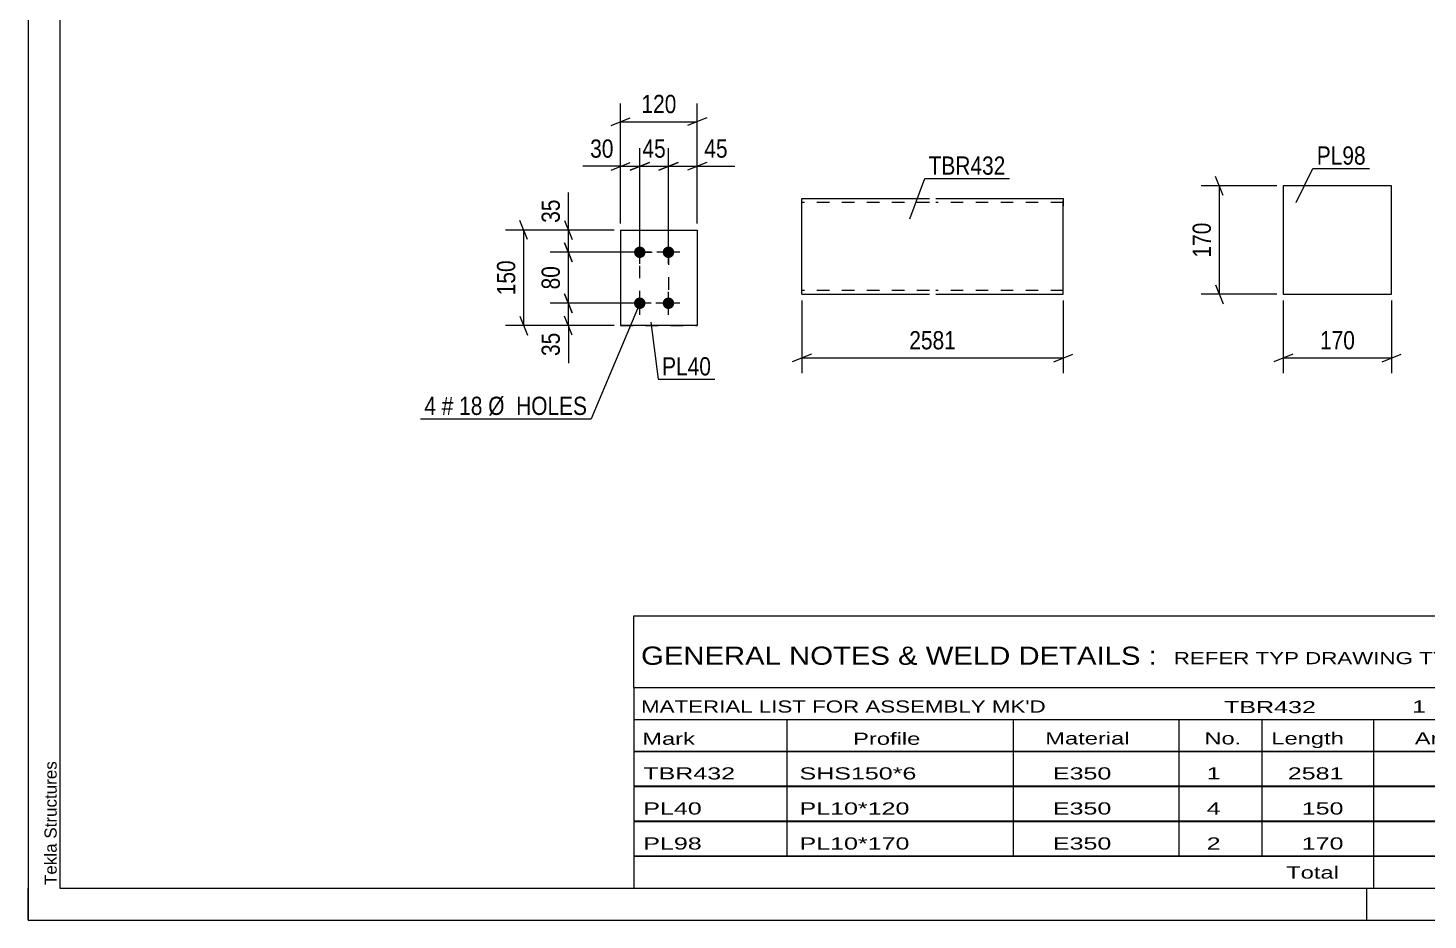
# Model space of a CAD drawing. Header units: millimetres. Extents: x 0 to 420, y 0 to 297.
# Drawn here: x 0 to 219.6, y 0 to 140 of the extents above; entities that cross this region are included whole.
import ezdxf

# ---------------------------------------------------------------- set-up
doc = ezdxf.new("R2010")
doc.units = ezdxf.units.MM
doc.linetypes.add('DXK_LINE_DOT2', pattern=[3.9198, 1.9599, -1.9599])
doc.styles.add('Arial', font='ARIAL.TTF', dxfattribs={"height": 0.2})
doc.styles.add('Arial Narrow', font='ARIALN.TTF', dxfattribs={"height": 0.2})

# ---------------------------------------------------------------- blocks, each defined once
blk = doc.blocks.new('Unknown-580574513-1163')
at = {"color": 5, "linetype": 'Continuous'}
for p, q in [((0, 297), (0, 0)), ((5, 292), (5, 5)), ((0, 0), (0, 5)), ((5, 5), (415, 5)), ((210, 0), (210, 5)), ((0, 0), (420, 0))]:
    blk.add_line(p, q, dxfattribs=at)
at = {"color": 174, "linetype": 'Continuous', "style": 'Arial'}
blk.add_text('Tekla Structures', height=1.9102, rotation=90, dxfattribs=at).set_placement((4.5, 5.5))
blk = doc.blocks.new('Part-580574513-2157 - 2117')
at = {"color": 2, "linetype": 'Continuous'}
for p, q in [((92.95, 108.31), (104.95, 108.31)), ((92.95, 108.31), (92.95, 93.31)), ((104.95, 108.31), (104.95, 108.31)), ((104.95, 108.31), (104.95, 93.31)), ((104.95, 93.31), (92.95, 93.31)), ((92.95, 93.31), (92.95, 93.31))]:
    blk.add_line(p, q, dxfattribs=at)
at = {"color": 7, "linetype": 'DXK_LINE_DOT2'}
for p, q in [((92.95, 108.31), (104.95, 108.31)), ((104.95, 108.31), (104.95, 108.31)), ((92.95, 93.31), (104.95, 93.31))]:
    blk.add_line(p, q, dxfattribs=at)
blk = doc.blocks.new('Bolt-580574513-2152 - 2117')
at = {"linetype": 'Continuous'}
for points in [[(95.95, 105.71), (96.13, 105.69), (96.31, 105.64), (96.48, 105.54), (96.62, 105.42), (96.73, 105.26), (96.8, 105.09), (96.84, 104.91), (96.84, 104.72), (96.8, 104.54), (96.73, 104.36), (96.62, 104.21), (96.48, 104.09), (96.31, 103.99), (96.13, 103.93), (95.95, 103.91), (95.76, 103.93), (95.58, 103.99), (95.42, 104.09), (95.28, 104.21), (95.17, 104.36), (95.09, 104.54), (95.05, 104.72), (95.05, 104.91), (95.09, 105.09), (95.17, 105.26), (95.28, 105.42), (95.42, 105.54), (95.58, 105.64), (95.76, 105.69)], [(100.45, 105.71), (100.63, 105.69), (100.81, 105.64), (100.98, 105.54), (101.12, 105.42), (101.23, 105.26), (101.3, 105.09), (101.34, 104.91), (101.34, 104.72), (101.3, 104.54), (101.23, 104.36), (101.12, 104.21), (100.98, 104.09), (100.81, 103.99), (100.63, 103.93), (100.45, 103.91), (100.26, 103.93), (100.08, 103.99), (99.92, 104.09), (99.78, 104.21), (99.67, 104.36), (99.59, 104.54), (99.55, 104.72), (99.55, 104.91), (99.59, 105.09), (99.67, 105.26), (99.78, 105.42), (99.92, 105.54), (100.08, 105.64), (100.26, 105.69)], [(95.95, 97.71), (96.13, 97.69), (96.31, 97.64), (96.48, 97.54), (96.62, 97.42), (96.73, 97.26), (96.8, 97.09), (96.84, 96.91), (96.84, 96.72), (96.8, 96.54), (96.73, 96.36), (96.62, 96.21), (96.48, 96.09), (96.31, 95.99), (96.13, 95.93), (95.95, 95.91), (95.76, 95.93), (95.58, 95.99), (95.42, 96.09), (95.28, 96.21), (95.17, 96.36), (95.09, 96.54), (95.05, 96.72), (95.05, 96.91), (95.09, 97.09), (95.17, 97.26), (95.28, 97.42), (95.42, 97.54), (95.58, 97.64), (95.76, 97.69)], [(100.45, 97.71), (100.63, 97.69), (100.81, 97.64), (100.98, 97.54), (101.12, 97.42), (101.23, 97.26), (101.3, 97.09), (101.34, 96.91), (101.34, 96.72), (101.3, 96.54), (101.23, 96.36), (101.12, 96.21), (100.98, 96.09), (100.81, 95.99), (100.63, 95.93), (100.45, 95.91), (100.26, 95.93), (100.08, 95.99), (99.92, 96.09), (99.78, 96.21), (99.67, 96.36), (99.59, 96.54), (99.55, 96.72), (99.55, 96.91), (99.59, 97.09), (99.67, 97.26), (99.78, 97.42), (99.92, 97.54), (100.08, 97.64), (100.26, 97.69)]]:
    blk.add_hatch(color=1, dxfattribs=at).paths.add_polyline_path(points)
at = {"color": 1, "linetype": 'Continuous'}
for p, q in [((95.95, 103.01), (95.95, 106.61)), ((100.45, 103.01), (100.45, 106.61)), ((97.75, 104.81), (94.15, 104.81)), ((102.25, 104.81), (98.65, 104.81)), ((97.75, 96.81), (94.15, 96.81)), ((95.95, 95.01), (95.95, 98.61)), ((102.25, 96.81), (98.65, 96.81)), ((100.45, 95.01), (100.45, 98.61))]:
    blk.add_line(p, q, dxfattribs=at)
blk = doc.blocks.new('Part-580574513-2288 - 2282')
at = {"color": 2, "linetype": 'Continuous'}
for p, q in [((213.87, 115.23), (196.87, 115.23)), ((196.87, 115.23), (196.87, 98.23)), ((213.87, 98.23), (213.87, 115.23)), ((196.87, 98.23), (213.87, 98.23))]:
    blk.add_line(p, q, dxfattribs=at)
blk = doc.blocks.new('Part-580574513-2314 - 2307')
at = {"color": 2, "linetype": 'Continuous'}
for p, q in [((121.37, 98.32), (121.37, 113.23)), ((121.37, 113.23), (141.37, 113.23)), ((142.37, 113.23), (162.37, 113.23)), ((162.37, 113.23), (162.37, 113.14)), ((162.37, 113.14), (162.37, 112.03)), ((162.37, 98.23), (162.37, 112.03)), ((121.37, 98.23), (121.37, 98.32)), ((121.37, 98.23), (141.37, 98.23)), ((142.37, 98.23), (162.37, 98.23))]:
    blk.add_line(p, q, dxfattribs=at)
at = {"color": 7, "linetype": 'DXK_LINE_DOT2'}
for p, q in [((141.37, 112.63), (121.37, 112.63)), ((162.37, 112.63), (142.37, 112.63)), ((162.37, 112.03), (162.37, 112.88)), ((121.37, 98.83), (121.37, 98.88)), ((141.37, 98.83), (121.37, 98.83)), ((162.37, 98.83), (142.37, 98.83)), ((162.37, 98.83), (162.37, 98.88))]:
    blk.add_line(p, q, dxfattribs=at)
blk = doc.blocks.new('Rectangle-580574513-2267 - 2117')
at = {"color": 1, "linetype": 'DXK_LINE_DOT2'}
blk.add_lwpolyline([(95.95, 104.81), (100.45, 104.81), (100.45, 96.81), (95.95, 96.81), (95.95, 104.81)], close=True, dxfattribs=at)
blk = doc.blocks.new('StraightDimension-580574513-2160 - 2117')
at = {"color": 7, "linetype": 'Continuous'}
for p, q in [((92.95, 109.31), (92.95, 128.16)), ((104.95, 109.31), (104.95, 128.16)), ((91.45, 124.71), (94.45, 125.91)), ((92.95, 125.31), (104.95, 125.31)), ((106.45, 125.91), (103.45, 124.71))]:
    blk.add_line(p, q, dxfattribs=at)
at = {"color": 0}
blk.add_wipeout([(102.29, 126.06), (102.29, 130.26), (95.61, 130.26), (95.61, 126.06)], dxfattribs=at)
at = {"color": 3, "style": 'Arial Narrow'}
blk.add_text('120', height=2.863, dxfattribs=at).set_placement((96.21, 126.66))
blk = doc.blocks.new('StraightDimension-580574513-2177 - 2117')
at = {"color": 7, "linetype": 'Continuous'}
for p, q in [((95.95, 105.81), (95.95, 121.16)), ((100.45, 105.81), (100.45, 121.16)), ((94.45, 117.71), (97.45, 118.91)), ((101.95, 118.91), (98.95, 117.71)), ((95.95, 118.31), (100.45, 118.31))]:
    blk.add_line(p, q, dxfattribs=at)
at = {"color": 0}
blk.add_wipeout([(100.63, 119.06), (100.63, 123.26), (95.77, 123.26), (95.77, 119.06)], dxfattribs=at)
at = {"color": 3, "style": 'Arial Narrow'}
blk.add_text('45', height=2.863, dxfattribs=at).set_placement((96.37, 119.66))
blk = doc.blocks.new('StraightDimension-580574513-2187 - 2117')
at = {"color": 7, "linetype": 'Continuous'}
for p, q in [((92.95, 109.31), (92.95, 121.16)), ((95.95, 105.81), (95.95, 121.16)), ((91.45, 117.71), (94.45, 118.91)), ((97.45, 118.91), (94.45, 117.71)), ((92.95, 118.31), (95.95, 118.31))]:
    blk.add_line(p, q, dxfattribs=at)
at = {"color": 0}
blk.add_wipeout([(92.42, 119.06), (92.42, 123.26), (87.57, 123.26), (87.57, 119.06)], dxfattribs=at)
at = {"color": 7, "linetype": 'Continuous'}
blk.add_line((92.95, 118.31), (87.04, 118.31), dxfattribs=at)
blk.add_line((92.95, 118.31), (87.04, 118.31), dxfattribs=at)
at = {"color": 3, "style": 'Arial Narrow'}
blk.add_text('30', height=2.863, dxfattribs=at).set_placement((88.17, 119.66))
blk = doc.blocks.new('StraightDimension-580574513-2200 - 2117')
at = {"color": 7, "linetype": 'Continuous'}
for p, q in [((100.45, 105.81), (100.45, 121.16)), ((104.95, 109.31), (104.95, 121.16)), ((98.95, 117.71), (101.95, 118.91)), ((106.45, 118.91), (103.45, 117.71)), ((100.45, 118.31), (104.95, 118.31))]:
    blk.add_line(p, q, dxfattribs=at)
at = {"color": 0}
blk.add_wipeout([(110.33, 119.06), (110.33, 123.26), (105.47, 123.26), (105.47, 119.06)], dxfattribs=at)
at = {"color": 7, "linetype": 'Continuous'}
blk.add_line((104.95, 118.31), (110.85, 118.31), dxfattribs=at)
blk.add_line((104.95, 118.31), (110.85, 118.31), dxfattribs=at)
at = {"color": 3, "style": 'Arial Narrow'}
blk.add_text('45', height=2.863, dxfattribs=at).set_placement((106.07, 119.66))
blk = doc.blocks.new('StraightDimension-580574513-2214 - 2117')
at = {"color": 7, "linetype": 'Continuous'}
for p, q in [((78.36, 106.81), (77.16, 109.81)), ((91.95, 108.31), (74.91, 108.31)), ((77.76, 93.31), (77.76, 108.31)), ((77.16, 94.81), (78.36, 91.81)), ((91.95, 93.31), (74.91, 93.31))]:
    blk.add_line(p, q, dxfattribs=at)
at = {"color": 0}
blk.add_wipeout([(77.01, 104.16), (72.81, 104.16), (72.81, 97.47), (77.01, 97.47)], dxfattribs=at)
at = {"color": 3, "style": 'Arial Narrow'}
blk.add_text('150', height=2.863, rotation=90.0002, dxfattribs=at).set_placement((76.41, 98.07))
blk = doc.blocks.new('StraightDimension-580574513-2231 - 2117')
at = {"color": 7, "linetype": 'Continuous'}
for p, q in [((94.95, 96.81), (81.91, 96.81)), ((84.16, 98.31), (85.36, 95.31)), ((84.76, 93.31), (84.76, 96.81)), ((85.36, 91.81), (84.16, 94.81)), ((91.95, 93.31), (81.91, 93.31))]:
    blk.add_line(p, q, dxfattribs=at)
at = {"color": 0}
blk.add_wipeout([(84.01, 92.79), (79.81, 92.79), (79.81, 87.93), (84.01, 87.93)], dxfattribs=at)
at = {"color": 7, "linetype": 'Continuous'}
blk.add_line((84.76, 93.31), (84.76, 87.41), dxfattribs=at)
blk.add_line((84.76, 93.31), (84.76, 87.41), dxfattribs=at)
at = {"color": 3, "style": 'Arial Narrow'}
blk.add_text('35', height=2.863, rotation=90.0002, dxfattribs=at).set_placement((83.41, 88.53))
blk = doc.blocks.new('StraightDimension-580574513-2244 - 2117')
at = {"color": 7, "linetype": 'Continuous'}
for p, q in [((84.16, 106.31), (85.36, 103.31)), ((94.95, 104.81), (81.91, 104.81)), ((84.76, 96.81), (84.76, 104.81)), ((94.95, 96.81), (81.91, 96.81)), ((85.36, 95.31), (84.16, 98.31))]:
    blk.add_line(p, q, dxfattribs=at)
at = {"color": 0}
blk.add_wipeout([(84.01, 103.24), (79.81, 103.24), (79.81, 98.39), (84.01, 98.39)], dxfattribs=at)
at = {"color": 3, "style": 'Arial Narrow'}
blk.add_text('80', height=2.863, rotation=90.0002, dxfattribs=at).set_placement((83.41, 98.99))
blk = doc.blocks.new('StraightDimension-580574513-2254 - 2117')
at = {"color": 7, "linetype": 'Continuous'}
for p, q in [((84.16, 109.81), (85.36, 106.81)), ((91.95, 108.31), (81.91, 108.31)), ((84.76, 104.81), (84.76, 108.31)), ((85.36, 103.31), (84.16, 106.31)), ((94.95, 104.81), (81.91, 104.81))]:
    blk.add_line(p, q, dxfattribs=at)
at = {"color": 0}
blk.add_wipeout([(84.01, 113.69), (79.81, 113.69), (79.81, 108.84), (84.01, 108.84)], dxfattribs=at)
at = {"color": 7, "linetype": 'Continuous'}
blk.add_line((84.76, 108.31), (84.76, 114.22), dxfattribs=at)
blk.add_line((84.76, 108.31), (84.76, 114.22), dxfattribs=at)
at = {"color": 3, "style": 'Arial Narrow'}
blk.add_text('35', height=2.863, rotation=90.0002, dxfattribs=at).set_placement((83.41, 109.44))
blk = doc.blocks.new('StraightDimension-580574513-2290 - 2282')
at = {"color": 7, "linetype": 'Continuous'}
for p, q in [((187.47, 113.73), (186.27, 116.73)), ((195.87, 115.23), (184.02, 115.23)), ((186.87, 98.23), (186.87, 115.23)), ((186.27, 99.73), (187.47, 96.73)), ((195.87, 98.23), (184.02, 98.23))]:
    blk.add_line(p, q, dxfattribs=at)
at = {"color": 0}
blk.add_wipeout([(186.12, 110.07), (181.92, 110.07), (181.92, 103.39), (186.12, 103.39)], dxfattribs=at)
at = {"color": 3, "style": 'Arial Narrow'}
blk.add_text('170', height=2.863, rotation=90.0002, dxfattribs=at).set_placement((185.52, 103.99))
blk = doc.blocks.new('StraightDimension-580574513-2299 - 2282')
at = {"color": 7, "linetype": 'Continuous'}
for p, q in [((196.87, 97.23), (196.87, 85.83)), ((213.87, 97.23), (213.87, 85.83)), ((198.37, 88.83), (195.37, 87.63)), ((196.87, 88.23), (213.87, 88.23)), ((212.37, 87.63), (215.37, 88.83))]:
    blk.add_line(p, q, dxfattribs=at)
at = {"color": 0}
blk.add_wipeout([(208.71, 88.98), (208.71, 93.18), (202.03, 93.18), (202.03, 88.98)], dxfattribs=at)
at = {"color": 3, "style": 'Arial Narrow'}
blk.add_text('170', height=2.863, dxfattribs=at).set_placement((202.63, 89.58))
blk = doc.blocks.new('StraightDimension-580574513-2317 - 2307')
at = {"color": 7, "linetype": 'Continuous'}
for p, q in [((121.37, 97.23), (121.37, 85.83)), ((162.37, 97.23), (162.37, 85.83)), ((122.87, 88.83), (119.87, 87.63)), ((121.37, 88.23), (162.37, 88.23)), ((160.87, 87.63), (163.87, 88.83))]:
    blk.add_line(p, q, dxfattribs=at)
at = {"color": 0}
blk.add_wipeout([(146.13, 88.98), (146.13, 93.18), (137.62, 93.18), (137.62, 88.98)], dxfattribs=at)
at = {"color": 3, "style": 'Arial Narrow'}
blk.add_text('2581', height=2.863, dxfattribs=at).set_placement((138.22, 89.58))
blk = doc.blocks.new('Unknown-580574513-3711')
at = {"color": 7, "linetype": 'Continuous'}
for p, q in [((95, 47.75), (255, 47.75)), ((95, 36.5), (95, 47.75)), ((255, 47.75), (255, 36.5)), ((95, 36.5), (255, 36.5)), ((95, 36.5), (95, 31.5)), ((255, 36.5), (255, 31.5)), ((95, 31.5), (255, 31.5)), ((95, 31.5), (95, 26.5)), ((119, 31.5), (119, 26.5)), ((154.5, 31.5), (154.5, 26.5)), ((180.5, 31.5), (180.5, 26.5)), ((193.5, 31.5), (193.5, 26.5)), ((211, 31.5), (211, 26.5)), ((233, 31.5), (233, 26.5)), ((255, 31.5), (255, 26.5)), ((95, 26.5), (255, 26.5)), ((95, 26.45), (95, 21.05)), ((95, 26.45), (255, 26.45)), ((119, 26.5), (119, 21)), ((154.5, 26.5), (154.5, 21)), ((180.5, 26.5), (180.5, 21)), ((193.5, 26.5), (193.5, 21)), ((211, 26.5), (211, 21)), ((233, 26.5), (233, 21)), ((255, 26.45), (255, 21.05)), ((95, 21.05), (255, 21.05)), ((95, 20.95), (95, 15.55)), ((95, 20.95), (255, 20.95)), ((119, 21), (119, 15.5)), ((154.5, 21), (154.5, 15.5)), ((180.5, 21), (180.5, 15.5)), ((193.5, 21), (193.5, 15.5)), ((211, 21), (211, 15.5)), ((233, 21), (233, 15.5)), ((255, 20.95), (255, 15.55)), ((95, 15.55), (255, 15.55)), ((95, 15.45), (95, 10.05)), ((95, 15.45), (255, 15.45)), ((119, 15.5), (119, 10)), ((154.5, 15.5), (154.5, 10)), ((180.5, 15.5), (180.5, 10)), ((193.5, 15.5), (193.5, 10)), ((211, 15.5), (211, 10)), ((233, 15.5), (233, 10)), ((255, 15.45), (255, 10.05)), ((95, 10.05), (255, 10.05)), ((95, 10), (255, 10)), ((95, 10), (95, 5)), ((211, 10), (211, 5)), ((233, 10), (233, 5)), ((255, 10), (255, 5)), ((95, 5), (255, 5))]:
    blk.add_line(p, q, dxfattribs=at)
at = {"color": 7, "style": 'Arial Narrow'}
for s, height, width, p in [('GENERAL NOTES & WELD DETAILS :', 2.8633, 1.4, (96.15, 40.06)), ('REFER TYP DRAWING TYP-01', 1.9089, 1.6, (179.7, 40.16)), ("MATERIAL LIST FOR ASSEMBLY MK'D", 1.9089, 1.6, (96.15, 32.56)), ('TBR432', 1.909, 1.794707, (187.59, 32.47)), ('1', 1.91, 1.794707, (217.08, 32.56)), ('No. Required', 1.9089, 1.6, (226.41, 32.56)), ('Mark', 1.909, 1.7, (96.34, 27.5)), ('Profile', 1.909, 1.7, (129.41, 27.5)), ('Material', 1.909, 1.7, (159.54, 27.56)), ('No.', 1.909, 1.7, (184.5, 27.56)), ('Length', 1.909, 1.7, (195, 27.56)), ('Area', 1.909, 1.7, (217.5, 27.56)), ('Weight', 1.909, 1.7, (237, 27.56))]:
    blk.add_text(s, height=height, dxfattribs=dict(at, width=width)).set_placement(p)
at = {"color": 7, "linetype": 'Continuous', "style": 'Arial Narrow'}
for s, height, width, p in [('TBR432', 1.909, 1.794707, (96.5, 22.06)), ('SHS150*6', 1.909, 1.794707, (121, 22.06)), ('E350', 1.909, 1.794707, (160.74, 22.06)), ('1', 1.91, 1.794707, (184.86, 22.06)), ('2581', 1.909, 1.794707, (197.58, 22.06)), ('1.6', 1.909, 1.794707, (221.32, 22.06)), ('70.0', 1.909, 1.794707, (240.14, 22.06)), ('PL40', 1.909, 1.794707, (96.5, 16.56)), ('PL10*120', 1.909, 1.794707, (121, 16.56)), ('E350', 1.909, 1.794707, (160.74, 16.56)), ('4', 1.91, 1.794707, (184.86, 16.56)), ('150', 1.909, 1.794707, (199.77, 16.56)), ('0.0', 1.909, 1.794707, (221.32, 16.56)), ('5.7', 1.909, 1.794707, (242.33, 16.56)), ('PL98', 1.909, 1.794707, (96.5, 11.06)), ('PL10*170', 1.909, 1.794707, (121, 11.06)), ('E350', 1.909, 1.794707, (160.74, 11.06)), ('2', 1.91, 1.794707, (184.86, 11.06)), ('170', 1.909, 1.794707, (199.77, 11.06)), ('0.1', 1.909, 1.794707, (221.32, 11.06)), ('4.5', 1.909, 1.794707, (242.33, 11.06)), ('Total', 1.909, 1.7, (197.33, 6.5)), ('1.8', 1.909, 1.794707, (220.83, 6.5)), ('80.2', 1.909, 1.794707, (240.14, 6.5))]:
    blk.add_text(s, height=height, dxfattribs=dict(at, width=width)).set_placement(p)
blk = doc.blocks.new('Mark-580574513-2148 - 2117')
at = {"color": 0}
blk.add_wipeout([(63.99, 79.28), (63.99, 82.28), (62.16, 82.28), (62.16, 79.28)], dxfattribs=at)
blk.add_wipeout([(63.99, 79.28), (63.99, 82.28), (62.16, 82.28), (62.16, 79.28)], dxfattribs=at)
blk.add_wipeout([(66.72, 79.28), (66.72, 82.28), (64.89, 82.28), (64.89, 79.28)], dxfattribs=at)
blk.add_wipeout([(66.72, 79.28), (66.72, 82.28), (64.89, 82.28), (64.89, 79.28)], dxfattribs=at)
at = {"color": 3, "style": 'Arial Narrow'}
blk.add_text('4', height=2.86, dxfattribs=at).set_placement((62.16, 79.28))
at = {"color": 0}
blk.add_wipeout([(71.28, 79.28), (71.28, 82.28), (67.62, 82.28), (67.62, 79.28)], dxfattribs=at)
blk.add_wipeout([(71.28, 79.28), (71.28, 82.28), (67.62, 82.28), (67.62, 79.28)], dxfattribs=at)
at = {"color": 3, "style": 'Arial Narrow'}
blk.add_text('#', height=2.86, dxfattribs=at).set_placement((64.89, 79.28))
at = {"color": 0}
blk.add_wipeout([(87.7, 79.28), (87.7, 82.28), (72.18, 82.28), (72.18, 79.28)], dxfattribs=at)
blk.add_wipeout([(87.7, 79.28), (87.7, 82.28), (72.18, 82.28), (72.18, 79.28)], dxfattribs=at)
at = {"color": 7, "linetype": 'Continuous'}
for p in [(95.99, 96.94), (61.56, 78.68)]:
    blk.add_line(p, (88.3, 78.68), dxfattribs=at)
at = {"color": 3, "style": 'Arial Narrow'}
for s, p in [('18', (67.62, 79.28)), ('Ø  HOLES', (72.18, 79.28))]:
    blk.add_text(s, height=2.863, dxfattribs=at).set_placement(p)
blk = doc.blocks.new('Mark-580574513-2153 - 2117')
at = {"color": 0}
blk.add_wipeout([(107.12, 85.48), (107.12, 88.48), (99.45, 88.48), (99.45, 85.48)], dxfattribs=at)
blk.add_wipeout([(107.12, 85.48), (107.12, 88.48), (99.45, 88.48), (99.45, 85.48)], dxfattribs=at)
at = {"color": 30, "linetype": 'Continuous'}
for p, q in [((97.66, 93.84), (98.85, 84.88)), ((98.85, 84.88), (107.72, 84.88))]:
    blk.add_line(p, q, dxfattribs=at)
at = {"color": 3, "style": 'Arial Narrow'}
blk.add_text('PL40', height=2.863, dxfattribs=at).set_placement((99.45, 85.48))
blk = doc.blocks.new('Mark-580574513-2284 - 2282')
at = {"color": 0}
blk.add_wipeout([(209.8, 118.57), (209.8, 121.57), (202.13, 121.57), (202.13, 118.57)], dxfattribs=at)
blk.add_wipeout([(209.8, 118.57), (209.8, 121.57), (202.13, 121.57), (202.13, 118.57)], dxfattribs=at)
at = {"color": 30, "linetype": 'Continuous'}
for p, q in [((198.89, 112.61), (201.53, 117.97)), ((201.53, 117.97), (210.4, 117.97))]:
    blk.add_line(p, q, dxfattribs=at)
at = {"color": 3, "style": 'Arial Narrow'}
blk.add_text('PL98', height=2.863, dxfattribs=at).set_placement((202.13, 118.57))
blk = doc.blocks.new('Mark-580574513-2310 - 2307')
at = {"color": 0}
blk.add_wipeout([(153.31, 116.99), (153.31, 119.99), (141.25, 119.99), (141.25, 116.99)], dxfattribs=at)
blk.add_wipeout([(153.31, 116.99), (153.31, 119.99), (141.25, 119.99), (141.25, 116.99)], dxfattribs=at)
at = {"color": 30, "linetype": 'Continuous'}
for p, q in [((138.29, 110.08), (140.65, 116.39)), ((140.65, 116.39), (153.91, 116.39))]:
    blk.add_line(p, q, dxfattribs=at)
at = {"color": 3, "style": 'Arial Narrow'}
blk.add_text('TBR432', height=2.863, dxfattribs=at).set_placement((141.25, 116.99))

msp = doc.modelspace()

# ---------------------------------------------------------------- block references
for name in ['Unknown-580574513-1163', 'Part-580574513-2288 - 2282', 'Part-580574513-2314 - 2307', 'Part-580574513-2157 - 2117', 'Bolt-580574513-2152 - 2117', 'Rectangle-580574513-2267 - 2117', 'Unknown-580574513-3711']:
    msp.add_blockref(name, (0, 0))

# ---------------------------------------------------------------- next in the draw order: block references
for name in ['StraightDimension-580574513-2160 - 2117', 'Mark-580574513-2284 - 2282', 'Mark-580574513-2310 - 2307', 'StraightDimension-580574513-2290 - 2282', 'StraightDimension-580574513-2317 - 2307', 'Mark-580574513-2153 - 2117']:
    msp.add_blockref(name, (0, 0))

# ---------------------------------------------------------------- next in the draw order: block references
for name in ['StraightDimension-580574513-2177 - 2117', 'StraightDimension-580574513-2299 - 2282']:
    msp.add_blockref(name, (0, 0))

# ---------------------------------------------------------------- next in the draw order: block references
for name in ['StraightDimension-580574513-2187 - 2117', 'StraightDimension-580574513-2200 - 2117']:
    msp.add_blockref(name, (0, 0))

# ---------------------------------------------------------------- next in the draw order: block references
msp.add_blockref('StraightDimension-580574513-2214 - 2117', (0, 0))

# ---------------------------------------------------------------- next in the draw order: block references
msp.add_blockref('StraightDimension-580574513-2231 - 2117', (0, 0))

# ---------------------------------------------------------------- next in the draw order: block references
msp.add_blockref('StraightDimension-580574513-2244 - 2117', (0, 0))

# ---------------------------------------------------------------- next in the draw order: block references
for name in ['StraightDimension-580574513-2254 - 2117', 'Mark-580574513-2148 - 2117']:
    msp.add_blockref(name, (0, 0))

doc.saveas('drawing.dxf')
